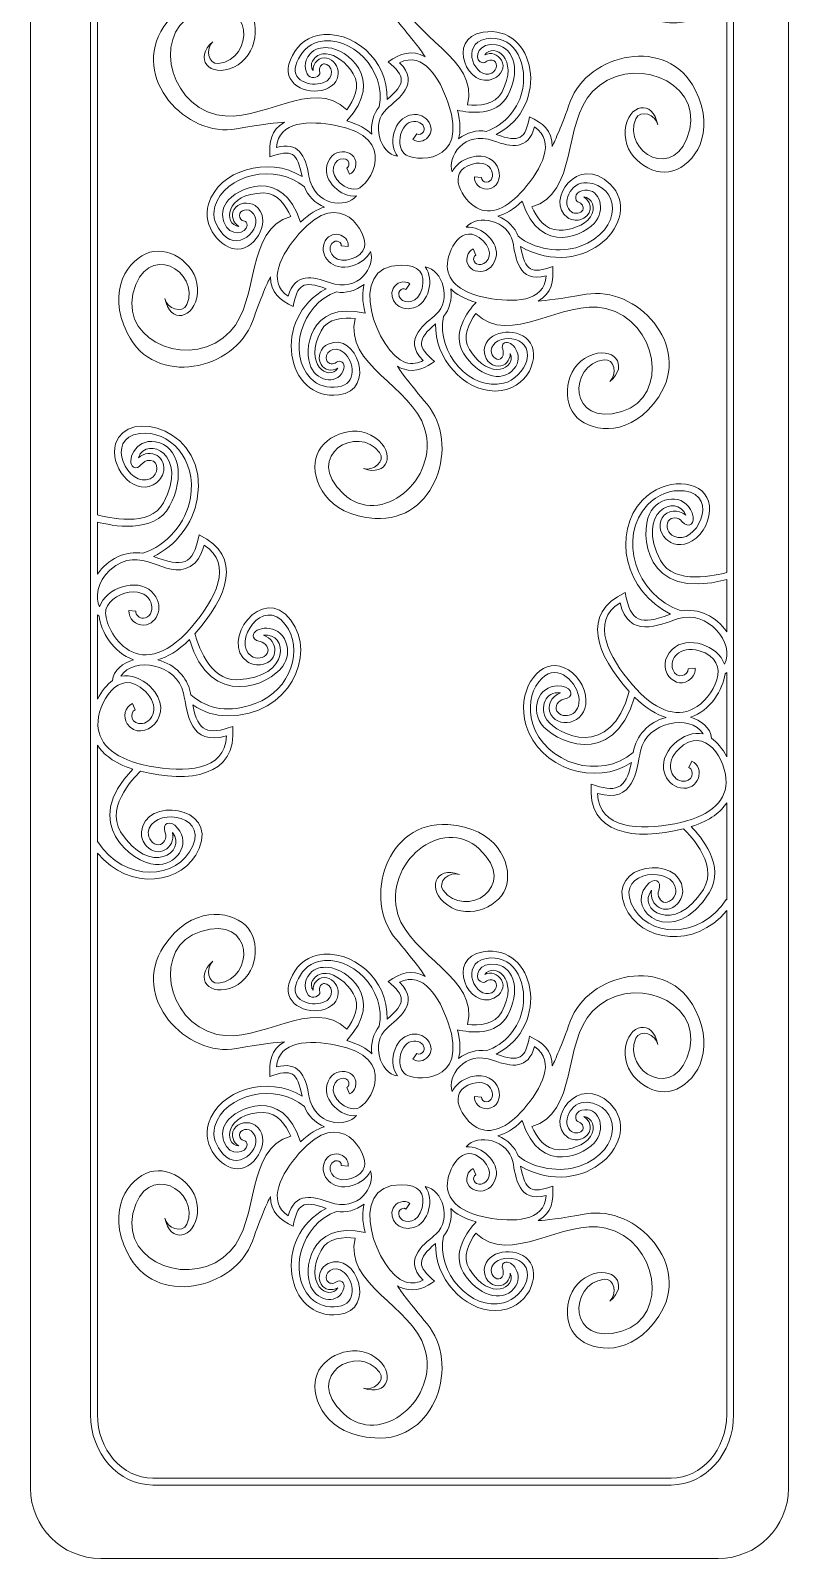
# Model space of a CAD drawing. Header units: inches. Extents: x 186 to 318, y 8 to 491.
# Drawn here: x 186.5 to 317.5, y 8.4 to 272.6 of the extents above; entities that cross this region are included whole.
import ezdxf

# ---------------------------------------------------------------- set-up
doc = ezdxf.new("R2010")
doc.units = ezdxf.units.IN
doc.header["$MEASUREMENT"] = 0
doc.layers.add('_U+0421_U+043B_U+043E_U+0439 1', color=7, linetype='Continuous')

msp = doc.modelspace()

# ---------------------------------------------------------------- linework, layer by layer
at = {"layer": '_U+0421_U+043B_U+043E_U+0439 1', "color": 1, "lineweight": 9, "true_color": 0xff0000}
msp.add_open_spline([(305.39, 490.82), (305.39, 490.82), (198.61, 490.82), (198.61, 490.82), (191.91, 490.82), (186.48, 485.4), (186.48, 478.7), (186.48, 478.7), (186.48, 20.55), (186.48, 20.55), (186.48, 13.85), (191.91, 8.42), (198.61, 8.42), (198.61, 8.42), (305.39, 8.42), (305.39, 8.42), (312.09, 8.42), (317.52, 13.85), (317.52, 20.55), (317.52, 20.55), (317.52, 478.7), (317.52, 478.7), (317.52, 485.4), (312.09, 490.82), (305.39, 490.82)], degree=3, knots=[0, 0, 0, 0, 1, 1, 1, 2, 2, 2, 3, 3, 3, 4, 4, 4, 5, 5, 5, 6, 6, 6, 7, 7, 7, 8, 8, 8, 8], dxfattribs=at)
at = {"layer": '_U+0421_U+043B_U+043E_U+0439 1', "color": 7, "lineweight": 9, "true_color": 0xffffff}
for points, knots in [([(297.26, 482.88), (297.26, 482.88), (207.62, 482.88), (207.62, 482.88), (201.67, 482.88), (196.84, 477.41), (196.84, 470.7), (196.84, 470.7), (196.84, 33.3), (196.84, 33.3), (196.84, 26.59), (201.67, 21.12), (207.62, 21.12), (207.62, 21.12), (297.26, 21.12), (297.26, 21.12), (303.2, 21.12), (308.04, 26.59), (308.04, 33.3), (308.04, 33.3), (308.04, 470.7), (308.04, 470.7), (308.04, 477.41), (303.2, 482.88), (297.26, 482.88)], [0, 0, 0, 0, 1, 1, 1, 2, 2, 2, 3, 3, 3, 4, 4, 4, 5, 5, 5, 6, 6, 6, 7, 7, 7, 8, 8, 8, 8]), ([(297.26, 22.32), (297.26, 22.32), (207.62, 22.32), (207.62, 22.32), (202.33, 22.32), (198.04, 27.25), (198.04, 33.3), (198.04, 33.3), (198.04, 130.39), (198.04, 130.39), (203.58, 123.68), (212.95, 124.89), (215.63, 131.15), (218.84, 138.67), (206.12, 140.11), (205.65, 134.05), (205.58, 133.18), (205.91, 132.25), (206.54, 131.58), (208.51, 129.44), (211.57, 131.19), (211, 133.92), (213.72, 130.64), (207.03, 126.07), (202.06, 134.07), (199.21, 138.66), (205.23, 144.29), (205.49, 144.53), (213.96, 142.45), (222.2, 143.53), (221.44, 152.27), (217.21, 150.77), (215.42, 151.28), (214.51, 156), (216.33, 154.75), (218.35, 154.11), (220.57, 154.11), (231.18, 154.11), (236.02, 164.6), (231.49, 170.65), (226.57, 177.2), (219, 166.88), (223.99, 163.45), (224.71, 162.96), (225.68, 162.78), (226.58, 162.99), (229.44, 163.64), (229.37, 167.17), (226.77, 168.03), (230.9, 168.73), (231.72, 160.66), (222.17, 160.36), (217.27, 160.19), (215.27, 166.87), (214.9, 168.3), (220.56, 174.61), (223.32, 181.78), (215.61, 185.38), (214.61, 179.99), (212.77, 179.81), (207.73, 181.66), (211.61, 183.52), (214.57, 187.34), (215.3, 191.59), (217.4, 203.81), (203.1, 207.5), (201.18, 201.15), (200.06, 197.47), (203.89, 192.21), (207.69, 194.04), (208.48, 194.41), (209.12, 195.16), (209.39, 196.04), (210.26, 198.86), (207.16, 200.55), (205.12, 198.73), (206.58, 202.67), (213.96, 199.3), (209.47, 190.92), (207.14, 186.58), (199.64, 188.41), (198.04, 188.86), (198.04, 188.86), (198.04, 286.4), (198.04, 286.4), (203.59, 279.68), (212.96, 280.9), (215.63, 287.16), (218.83, 294.67), (206.12, 296.12), (205.65, 290.06), (205.51, 288.38), (206.86, 286.83), (208.6, 286.83), (210.25, 286.83), (211.33, 288.34), (211, 289.93), (213.67, 286.7), (207.37, 281.65), (202.06, 290.08), (199.18, 294.65), (205.24, 300.3), (205.49, 300.54), (213.94, 298.46), (222.2, 299.54), (221.44, 308.28), (217.23, 306.79), (215.42, 307.26), (214.5, 312.01), (216.33, 310.76), (218.35, 310.12), (220.57, 310.12), (231.03, 310.12), (236.1, 320.5), (231.49, 326.65), (226.58, 333.2), (218.99, 322.89), (223.99, 319.46), (224.71, 318.96), (225.68, 318.79), (226.58, 318.99), (229.43, 319.64), (229.38, 323.18), (226.77, 324.03), (230.91, 324.74), (231.68, 316.66), (222.17, 316.36), (217.27, 316.21), (215.27, 322.88), (214.9, 324.31), (220.57, 330.62), (223.33, 337.78), (215.61, 341.39), (214.61, 335.98), (212.75, 335.83), (207.72, 337.67), (215.63, 341.46), (217.96, 351.71), (212.57, 357.37), (210.59, 359.45), (207.91, 360.46), (205.22, 360.14), (199.6, 359.46), (200.24, 353.45), (203.31, 350.8), (206.91, 347.71), (210.77, 351.58), (209.18, 354.32), (208.35, 355.74), (206.33, 355.83), (205.13, 354.74), (206.59, 358.73), (214.12, 355.52), (209.47, 346.93), (207.13, 342.6), (199.64, 344.42), (198.04, 344.87), (198.04, 344.87), (198.04, 470.7), (198.04, 470.7), (198.04, 476.75), (202.33, 481.68), (207.62, 481.68), (207.62, 481.68), (297.26, 481.68), (297.26, 481.68), (302.54, 481.68), (306.84, 476.75), (306.84, 470.7), (306.84, 470.7), (306.84, 336.9), (306.84, 336.9), (305.24, 336.45), (297.73, 334.61), (295.41, 338.96), (290.92, 347.34), (298.29, 350.72), (299.75, 346.78), (298.53, 347.87), (296.52, 347.77), (295.69, 346.35), (294.1, 343.61), (297.96, 339.74), (301.56, 342.84), (303.4, 344.42), (304.32, 347.15), (303.7, 349.2), (302.51, 353.11), (296.02, 353.31), (292.3, 349.4), (286.91, 343.73), (289.27, 333.49), (297.15, 329.7), (292.07, 327.84), (290.26, 328.05), (289.27, 333.42), (281.58, 329.84), (284.28, 322.67), (289.98, 316.34), (289.01, 312.58), (286.61, 308.26), (282.7, 308.4), (273.2, 308.7), (273.95, 316.77), (278.1, 316.07), (275.52, 315.21), (275.42, 311.68), (278.3, 311.03), (279.2, 310.82), (280.17, 311), (280.89, 311.49), (285.9, 314.94), (278.29, 325.22), (273.39, 318.68), (268.79, 312.56), (273.8, 302.15), (284.3, 302.15), (286.52, 302.15), (288.55, 302.79), (290.37, 304.04), (289.46, 299.33), (287.67, 298.8), (283.43, 300.31), (282.67, 291.58), (290.9, 290.48), (299.38, 292.57), (299.63, 292.34), (305.67, 286.71), (302.81, 282.11), (297.8, 274.03), (291.19, 278.73), (293.87, 281.96), (293.71, 281.2), (293.88, 280.37), (294.33, 279.71), (295.95, 277.39), (299.45, 279.25), (299.23, 282.09), (298.75, 288.15), (286.04, 286.7), (289.25, 279.19), (291.93, 272.91), (301.31, 271.74), (306.84, 278.43), (306.84, 278.43), (306.84, 178.9), (306.84, 178.9), (305.24, 178.45), (297.73, 176.61), (295.41, 180.96), (290.92, 189.33), (298.28, 192.73), (299.75, 188.78), (298.52, 189.88), (296.51, 189.76), (295.69, 188.35), (294.06, 185.54), (298.02, 181.79), (301.56, 184.84), (303.4, 186.42), (304.32, 189.15), (303.7, 191.2), (302.51, 195.1), (296.03, 195.33), (292.3, 191.4), (286.92, 185.74), (289.25, 175.49), (297.15, 171.7), (297.07, 171.67), (297.01, 171.65), (296.93, 171.62), (291.96, 169.79), (290.23, 170.22), (289.27, 175.42), (281.55, 171.82), (284.3, 164.65), (289.98, 158.34), (286.89, 146.32), (277.56, 150.79), (275.77, 153.42), (274.36, 155.5), (275.52, 158.5), (278.1, 158.07), (276.55, 157.56), (275.63, 155.77), (276.44, 154.34), (278.02, 151.59), (283.3, 153), (282.42, 157.67), (281.97, 160.05), (280.06, 162.21), (277.98, 162.69), (274, 163.62), (270.48, 158.11), (272.13, 152.53), (274.39, 144.85), (284.37, 141.92), (290.37, 146.04), (289.43, 141.18), (287.51, 140.86), (283.43, 142.31), (282.67, 133.6), (290.83, 132.46), (299.38, 134.57), (299.63, 134.34), (305.66, 128.7), (302.82, 124.11), (297.81, 116.03), (291.19, 120.73), (293.87, 123.96), (293.32, 121.31), (296.32, 119.45), (298.34, 121.62), (298.96, 122.29), (299.3, 123.22), (299.23, 124.09), (298.75, 130.15), (286.04, 128.7), (289.25, 121.19), (291.94, 114.87), (301.34, 113.77), (306.84, 120.43), (306.84, 120.43), (306.84, 33.3), (306.84, 33.3), (306.84, 27.25), (302.54, 22.32), (297.26, 22.32)], [0, 0, 0, 0, 1, 1, 1, 2, 2, 2, 3, 3, 3, 4, 4, 4, 5, 5, 5, 6, 6, 6, 7, 7, 7, 8, 8, 8, 9, 9, 9, 10, 10, 10, 11, 11, 11, 12, 12, 12, 13, 13, 13, 14, 14, 14, 15, 15, 15, 16, 16, 16, 17, 17, 17, 18, 18, 18, 19, 19, 19, 20, 20, 20, 21, 21, 21, 22, 22, 22, 23, 23, 23, 24, 24, 24, 25, 25, 25, 26, 26, 26, 27, 27, 27, 28, 28, 28, 29, 29, 29, 30, 30, 30, 31, 31, 31, 32, 32, 32, 33, 33, 33, 34, 34, 34, 35, 35, 35, 36, 36, 36, 37, 37, 37, 38, 38, 38, 39, 39, 39, 40, 40, 40, 41, 41, 41, 42, 42, 42, 43, 43, 43, 44, 44, 44, 45, 45, 45, 46, 46, 46, 47, 47, 47, 48, 48, 48, 49, 49, 49, 50, 50, 50, 51, 51, 51, 52, 52, 52, 53, 53, 53, 54, 54, 54, 55, 55, 55, 56, 56, 56, 57, 57, 57, 58, 58, 58, 59, 59, 59, 60, 60, 60, 61, 61, 61, 62, 62, 62, 63, 63, 63, 64, 64, 64, 65, 65, 65, 66, 66, 66, 67, 67, 67, 68, 68, 68, 69, 69, 69, 70, 70, 70, 71, 71, 71, 72, 72, 72, 73, 73, 73, 74, 74, 74, 75, 75, 75, 76, 76, 76, 77, 77, 77, 78, 78, 78, 79, 79, 79, 80, 80, 80, 81, 81, 81, 82, 82, 82, 83, 83, 83, 84, 84, 84, 85, 85, 85, 86, 86, 86, 87, 87, 87, 88, 88, 88, 89, 89, 89, 90, 90, 90, 91, 91, 91, 92, 92, 92, 93, 93, 93, 94, 94, 94, 95, 95, 95, 96, 96, 96, 97, 97, 97, 98, 98, 98, 99, 99, 99, 100, 100, 100, 101, 101, 101, 102, 102, 102, 103, 103, 103, 104, 104, 104, 105, 105, 105, 106, 106, 106, 107, 107, 107, 108, 108, 108, 109, 109, 109, 109]), ([(239.78, 209.59), (246.33, 210.38), (242.91, 220.69), (237.92, 218.4), (236.65, 217.82), (235.97, 216.12), (236.7, 214.87), (237.28, 213.86), (238.6, 213.64), (239.62, 214.2), (238.03, 211.91), (233.59, 214.86), (236.7, 220.66), (237.89, 222.88), (240.62, 223.05), (242.63, 222.82), (240.56, 214.8), (252.45, 211.07), (254.62, 203.79), (257.27, 194.91), (246.97, 186.53), (240.58, 192.48), (233.44, 199.13), (243.12, 204.66), (246.82, 199.62), (247.89, 198.17), (245.72, 196.28), (244.02, 196.89), (248.23, 195.31), (249.79, 199.55), (246.03, 202.22), (242.27, 204.88), (236.65, 202.35), (235.81, 198.62), (234.97, 194.89), (237.54, 188.79), (246, 188.25), (256.66, 187.56), (260.74, 201.24), (255.05, 207.97), (252.04, 211.53), (250.6, 213.48), (249.91, 214.54), (250.23, 214.36), (250.56, 214.21), (250.9, 214.1), (253.22, 213.35), (254.93, 214.4), (256.32, 215.38), (253.34, 217.91), (253.23, 219.14), (256.52, 221.89), (256.25, 215.95), (261.41, 210.27), (266.79, 210.27), (272.57, 210.27), (274.91, 216.54), (272.53, 219.08), (270.4, 221.35), (265.2, 220.79), (264.93, 217.37), (264.82, 215.98), (265.93, 214.55), (267.37, 214.55), (268.54, 214.55), (269.4, 215.58), (269.43, 216.75), (270.54, 214.33), (265.93, 211.7), (262.37, 217.45), (261.04, 219.59), (262.26, 222.04), (263.46, 223.66), (269.37, 217.86), (278.55, 226.29), (285.93, 224.54), (294.95, 222.39), (297.06, 209.28), (288.71, 206.72), (279.38, 203.86), (279.43, 215.01), (285.65, 215.69), (287.44, 215.89), (287.99, 213.07), (286.62, 211.9), (290.09, 214.76), (287.2, 218.23), (283.01, 216.31), (278.82, 214.38), (278.21, 208.25), (281.01, 205.66), (283.82, 203.07), (290.39, 202.24), (295.09, 209.29), (301.01, 218.18), (291.21, 228.55), (282.53, 226.99), (277.95, 226.17), (275.54, 225.9), (274.27, 225.83), (276.62, 227.22), (276.97, 229.29), (276.76, 231.79), (273.12, 230.5), (271.96, 230.93), (271.22, 235.23), (282.25, 229), (292.84, 239.91), (286.69, 246.06), (281.25, 251.5), (275.27, 243.05), (279.33, 240.25), (279.93, 239.85), (280.72, 239.7), (281.46, 239.87), (283.54, 240.34), (283.87, 242.77), (282.12, 243.83), (283.58, 243.71), (284.3, 241.84), (283.3, 240.38), (282.24, 238.81), (279.75, 238.07), (277.86, 238.07), (275.42, 238.07), (273.94, 240.31), (273.15, 242.12), (281.13, 244.34), (278.42, 256.51), (283.63, 262.03), (290, 268.76), (302.41, 264.03), (300.45, 255.52), (298.26, 246.01), (288.63, 251.63), (291.15, 257.36), (291.87, 259.01), (294.59, 258.07), (294.91, 256.3), (294.17, 260.73), (289.72, 259.97), (289.3, 255.37), (288.87, 250.78), (293.87, 247.19), (297.52, 248.32), (301.17, 249.46), (305.17, 254.74), (301.41, 262.33), (296.67, 271.9), (282.79, 268.6), (279.8, 260.31), (278.22, 255.93), (277.25, 253.71), (276.68, 252.57), (276.65, 255.31), (275.03, 256.64), (272.76, 257.7), (272.05, 253.86), (271.06, 253.14), (267.01, 254.63), (276.54, 259.56), (273.75, 273.77), (264.71, 272.31), (258.18, 271.25), (262.16, 262.17), (266.61, 264.3), (267.87, 264.9), (268.61, 266.24), (267.89, 267.49), (267.31, 268.49), (266.05, 268.93), (265.01, 268.37), (266.56, 270.57), (271.1, 267.81), (267.94, 261.91), (266.75, 259.69), (264.01, 259.52), (262.01, 259.75), (264.08, 267.77), (252.19, 271.51), (250.01, 278.78), (247.36, 287.66), (257.67, 296.04), (264.06, 290.09), (271.2, 283.44), (261.52, 277.91), (257.81, 282.95), (256.75, 284.4), (258.92, 286.29), (260.62, 285.68), (256.41, 287.26), (254.84, 283.02), (258.61, 280.36), (262.37, 277.69), (267.98, 280.22), (268.82, 283.95), (269.67, 287.68), (267.09, 293.78), (258.64, 294.33), (247.98, 295.01), (243.9, 281.34), (249.59, 274.6), (252.59, 271.04), (254.03, 269.09), (254.73, 268.03), (252.38, 269.35), (250.38, 268.64), (248.32, 267.2), (251.27, 264.69), (251.46, 263.47), (248.11, 260.68), (248.43, 267.57), (242, 272.93), (236.08, 271.74), (233.83, 271.29), (232.25, 269.54), (231.4, 267.55), (229.64, 263.42), (234.22, 261.31), (237.39, 262.42), (241.02, 263.69), (239.85, 267.86), (237.22, 267.86), (236.6, 267.86), (236.09, 267.56), (235.7, 267), (235.43, 266.62), (235.34, 266.13), (235.33, 265.66), (235.28, 265.75), (235.13, 266.01), (235.1, 266.12), (234.94, 266.68), (235.07, 267.21), (235.49, 267.7), (236.03, 268.35), (236.75, 268.64), (237.61, 268.58), (239.21, 268.46), (241.04, 267.1), (242.27, 265.13), (243.59, 262.99), (242.37, 260.54), (241.18, 258.91), (235.26, 264.71), (226.08, 256.28), (218.7, 258.04), (209.68, 260.18), (207.58, 273.3), (215.92, 275.86), (225.25, 278.71), (225.2, 267.57), (218.98, 266.88), (217.19, 266.68), (216.64, 269.51), (218.02, 270.67), (214.55, 267.81), (217.44, 264.34), (221.63, 266.27), (225.82, 268.2), (226.43, 274.32), (223.62, 276.92), (220.81, 279.51), (214.24, 280.33), (209.54, 273.28), (203.63, 264.39), (213.42, 254.02), (222.1, 255.58), (226.69, 256.4), (229.1, 256.67), (230.36, 256.75), (228.06, 255.38), (227.66, 253.32), (227.88, 250.78), (231.56, 252.08), (232.68, 251.58), (233.42, 247.34), (227.62, 251.05), (218.96, 248.4), (217.25, 242.6), (216.09, 238.67), (219.43, 234.8), (222.25, 234.8), (225.63, 234.8), (228.36, 240.22), (225.3, 242.32), (224.15, 243.11), (222.35, 242.87), (221.63, 241.61), (221.05, 240.59), (221.53, 239.34), (222.51, 238.74), (219.75, 238.99), (220.06, 244.51), (226.77, 244.51), (229.22, 244.51), (230.69, 242.27), (231.49, 240.45), (223.51, 238.23), (226.21, 226.07), (221, 220.55), (214.64, 213.81), (202.23, 218.55), (204.18, 227.05), (206.37, 236.56), (216, 230.95), (213.49, 225.22), (212.76, 223.57), (210.04, 224.5), (209.72, 226.28), (210.46, 221.84), (214.91, 222.61), (215.34, 227.2), (215.76, 231.8), (210.76, 235.39), (207.11, 234.25), (203.46, 233.12), (199.47, 227.84), (203.22, 220.24), (207.96, 210.67), (221.84, 213.97), (224.83, 222.27), (226.41, 226.65), (227.38, 228.87), (227.95, 230), (227.98, 227.31), (229.6, 225.93), (231.88, 224.87), (232.58, 228.66), (233.53, 229.46), (237.62, 227.95), (228.02, 222.98), (230.62, 208.5), (239.78, 209.59)], [0, 0, 0, 0, 1, 1, 1, 2, 2, 2, 3, 3, 3, 4, 4, 4, 5, 5, 5, 6, 6, 6, 7, 7, 7, 8, 8, 8, 9, 9, 9, 10, 10, 10, 11, 11, 11, 12, 12, 12, 13, 13, 13, 14, 14, 14, 15, 15, 15, 16, 16, 16, 17, 17, 17, 18, 18, 18, 19, 19, 19, 20, 20, 20, 21, 21, 21, 22, 22, 22, 23, 23, 23, 24, 24, 24, 25, 25, 25, 26, 26, 26, 27, 27, 27, 28, 28, 28, 29, 29, 29, 30, 30, 30, 31, 31, 31, 32, 32, 32, 33, 33, 33, 34, 34, 34, 35, 35, 35, 36, 36, 36, 37, 37, 37, 38, 38, 38, 39, 39, 39, 40, 40, 40, 41, 41, 41, 42, 42, 42, 43, 43, 43, 44, 44, 44, 45, 45, 45, 46, 46, 46, 47, 47, 47, 48, 48, 48, 49, 49, 49, 50, 50, 50, 51, 51, 51, 52, 52, 52, 53, 53, 53, 54, 54, 54, 55, 55, 55, 56, 56, 56, 57, 57, 57, 58, 58, 58, 59, 59, 59, 60, 60, 60, 61, 61, 61, 62, 62, 62, 63, 63, 63, 64, 64, 64, 65, 65, 65, 66, 66, 66, 67, 67, 67, 68, 68, 68, 69, 69, 69, 70, 70, 70, 71, 71, 71, 72, 72, 72, 73, 73, 73, 74, 74, 74, 75, 75, 75, 76, 76, 76, 77, 77, 77, 78, 78, 78, 79, 79, 79, 80, 80, 80, 81, 81, 81, 82, 82, 82, 83, 83, 83, 84, 84, 84, 85, 85, 85, 86, 86, 86, 87, 87, 87, 88, 88, 88, 89, 89, 89, 90, 90, 90, 91, 91, 91, 92, 92, 92, 93, 93, 93, 94, 94, 94, 95, 95, 95, 96, 96, 96, 97, 97, 97, 98, 98, 98, 99, 99, 99, 100, 100, 100, 101, 101, 101, 102, 102, 102, 103, 103, 103, 104, 104, 104, 105, 105, 105, 106, 106, 106, 107, 107, 107, 108, 108, 108, 109, 109, 109, 110, 110, 110, 111, 111, 111, 111]), ([(237.95, 269.62), (236.71, 269.71), (235.61, 269.5), (234.81, 268.56), (233.61, 267.15), (233.81, 265.67), (234.56, 264.78), (235.1, 264.14), (236.69, 264.59), (236.47, 265.37), (236.37, 265.73), (236.4, 266.14), (236.62, 266.46), (236.95, 266.93), (237.48, 266.82), (237.26, 266.82), (238.56, 266.82), (239.37, 264.37), (236.99, 263.54), (234.93, 262.82), (231.16, 263.9), (232.53, 267.11), (233.23, 268.75), (234.39, 270.18), (236.25, 270.62), (241.93, 271.99), (248.01, 265.77), (246.77, 259.43), (245.72, 258.18), (245.26, 256.44), (245.51, 254.66), (244.58, 255.55), (243.2, 256.37), (241.14, 256.96), (248.01, 264.45), (240.94, 269.4), (237.95, 269.62)], [0, 0, 0, 0, 1, 1, 1, 2, 2, 2, 3, 3, 3, 4, 4, 4, 5, 5, 5, 6, 6, 6, 7, 7, 7, 8, 8, 8, 9, 9, 9, 10, 10, 10, 11, 11, 11, 12, 12, 12, 12]), ([(268.99, 261.34), (271.12, 265.32), (270.35, 269.53), (266.99, 270.14), (264.02, 270.69), (263.07, 267.88), (264.23, 267.21), (265.21, 266.64), (265.14, 267.58), (266.27, 267.47), (267.39, 267.37), (267.21, 265.73), (266.21, 265.24), (263.4, 263.91), (260.6, 270.27), (265.25, 271.16), (269.56, 271.98), (272.46, 267.73), (271.57, 262.55), (271, 259.21), (268.47, 256.26), (265.26, 255.17), (263.65, 255.45), (261.92, 254.97), (260.5, 253.87), (260.81, 255.12), (260.83, 256.73), (260.31, 258.81), (262.39, 258.34), (267.07, 257.76), (268.99, 261.34)], [0, 0, 0, 0, 1, 1, 1, 2, 2, 2, 3, 3, 3, 4, 4, 4, 5, 5, 5, 6, 6, 6, 7, 7, 7, 8, 8, 8, 9, 9, 9, 10, 10, 10, 10]), ([(250.29, 267.04), (254.41, 269.07), (257.2, 264.38), (258.7, 260.04), (262.42, 249.33), (252.62, 249.81), (251.07, 251.34), (250.38, 252.01), (250.15, 253.27), (250.47, 254.55), (251.41, 258.26), (255.24, 256.83), (254.41, 255.1), (254.21, 254.69), (253.6, 254.49), (253.26, 254.73), (253.26, 254.73), (252.57, 253.76), (252.57, 253.76), (254.31, 252.5), (256.93, 254.93), (255.11, 257.09), (253.67, 258.8), (250.22, 258.45), (249.31, 254.84), (248.94, 253.35), (249.18, 251.85), (249.92, 250.85), (246.84, 251.34), (245.31, 256.57), (248.06, 259.06), (250.06, 260.88), (253.9, 263.38), (250.29, 267.04)], [0, 0, 0, 0, 1, 1, 1, 2, 2, 2, 3, 3, 3, 4, 4, 4, 5, 5, 5, 6, 6, 6, 7, 7, 7, 8, 8, 8, 9, 9, 9, 10, 10, 10, 11, 11, 11, 11]), ([(229, 252.4), (229.29, 256.98), (234.74, 257.06), (239.27, 256.19), (250.4, 254.05), (245.08, 245.81), (242.99, 245.23), (241.07, 244.69), (238.4, 247.1), (238.86, 248.98), (239.39, 251.12), (241.88, 250.64), (241.49, 249.27), (241.43, 249.06), (241.31, 248.9), (241.14, 248.83), (241.14, 248.83), (241.63, 247.74), (241.63, 247.74), (242.12, 247.95), (242.49, 248.4), (242.64, 248.95), (243.48, 251.9), (238.62, 252.98), (237.7, 249.26), (237.05, 246.62), (240.13, 243.69), (242.83, 243.99), (241.09, 241.84), (235.51, 242.21), (234.62, 247.43), (233.98, 251.12), (232.78, 253.4), (229, 252.4)], [0, 0, 0, 0, 1, 1, 1, 2, 2, 2, 3, 3, 3, 4, 4, 4, 5, 5, 5, 6, 6, 6, 7, 7, 7, 8, 8, 8, 9, 9, 9, 10, 10, 10, 11, 11, 11, 11]), ([(273.61, 255.92), (277.43, 253.38), (274.77, 248.62), (271.75, 245.13), (268.85, 241.77), (266.04, 240.67), (263.63, 241.93), (261.22, 243.2), (258.14, 248.17), (262.88, 249.52), (266.57, 250.57), (267.23, 246.52), (265.32, 246.38), (264.87, 246.35), (264.4, 246.79), (264.44, 247.19), (264.44, 247.19), (263.25, 247.31), (263.25, 247.31), (263.13, 246.14), (264.22, 245.12), (265.41, 245.19), (269.11, 245.46), (267.93, 252.18), (262.55, 250.67), (261.08, 250.25), (259.9, 249.29), (259.4, 248.15), (258.44, 250.69), (261.43, 255.41), (266.5, 253.54), (269.71, 252.36), (272.53, 251.96), (273.61, 255.92)], [0, 0, 0, 0, 1, 1, 1, 2, 2, 2, 3, 3, 3, 4, 4, 4, 5, 5, 5, 6, 6, 6, 7, 7, 7, 8, 8, 8, 9, 9, 9, 10, 10, 10, 11, 11, 11, 11]), ([(220.35, 242.86), (219.64, 241.83), (219.49, 240.67), (219.91, 239.52), (220.92, 236.69), (223.91, 237.56), (223.91, 238.91), (223.91, 240.03), (223.15, 239.24), (222.67, 240.27), (222.19, 241.3), (223.74, 242.01), (224.62, 241.33), (227.4, 239.21), (222.69, 234), (219.78, 237.34), (218.61, 238.69), (217.8, 240.32), (218.34, 242.16), (219.99, 247.73), (228.95, 249.81), (233.82, 245.55), (234.39, 244.02), (235.67, 242.75), (237.33, 242.07), (236.1, 241.72), (234.69, 240.93), (233.15, 239.44), (230.07, 249.24), (221.98, 245.27), (220.35, 242.86)], [0, 0, 0, 0, 1, 1, 1, 2, 2, 2, 3, 3, 3, 4, 4, 4, 5, 5, 5, 6, 6, 6, 7, 7, 7, 8, 8, 8, 9, 9, 9, 10, 10, 10, 10]), ([(231.03, 226.65), (227.21, 229.2), (229.88, 233.96), (232.88, 237.43), (240.32, 246.02), (244.78, 237.26), (244.24, 235.17), (243.74, 233.24), (240.33, 232.14), (238.93, 233.48), (238.34, 234.04), (238.13, 234.75), (238.36, 235.39), (238.8, 236.61), (240.29, 236.26), (240.2, 235.38), (240.2, 235.38), (241.39, 235.26), (241.39, 235.26), (241.61, 237.4), (238.19, 238.44), (237.24, 235.79), (236.48, 233.69), (238.5, 230.89), (242.08, 231.9), (243.56, 232.32), (244.74, 233.28), (245.23, 234.42), (246.21, 231.89), (243.21, 227.16), (238.14, 229.03), (235.34, 230.06), (232.18, 230.85), (231.03, 226.65)], [0, 0, 0, 0, 1, 1, 1, 2, 2, 2, 3, 3, 3, 4, 4, 4, 5, 5, 5, 6, 6, 6, 7, 7, 7, 8, 8, 8, 9, 9, 9, 10, 10, 10, 11, 11, 11, 11]), ([(284.29, 239.7), (285.94, 242.13), (284.67, 245.63), (281.77, 244.91), (280.43, 244.57), (280.59, 243.13), (281.1, 242.96), (281.73, 242.77), (282.28, 242.11), (281.97, 241.55), (281.61, 240.94), (280.61, 240.83), (280.01, 241.23), (278.14, 242.52), (279.71, 246.51), (282.71, 246.29), (288.3, 245.89), (289.26, 238.16), (281.38, 235.25), (278.2, 234.08), (273.36, 234.79), (270.81, 237.02), (270.25, 238.55), (268.97, 239.82), (267.3, 240.5), (268.54, 240.85), (269.95, 241.63), (271.49, 243.12), (274.57, 233.33), (282.65, 237.3), (284.29, 239.7)], [0, 0, 0, 0, 1, 1, 1, 2, 2, 2, 3, 3, 3, 4, 4, 4, 5, 5, 5, 6, 6, 6, 7, 7, 7, 8, 8, 8, 9, 9, 9, 10, 10, 10, 10]), ([(275.64, 230.16), (275.35, 225.59), (269.9, 225.51), (265.37, 226.38), (261.01, 227.21), (258.65, 229.1), (258.54, 231.81), (258.43, 234.44), (261.11, 239.77), (264.73, 236.26), (266.65, 234.38), (265.7, 232.37), (264.4, 232.14), (263.12, 231.91), (262.69, 233.38), (263.49, 233.74), (263.49, 233.74), (263.01, 234.83), (263.01, 234.83), (262.52, 234.61), (262.15, 234.17), (262, 233.62), (261.16, 230.69), (266.02, 229.58), (266.94, 233.3), (267.59, 235.96), (264.47, 238.9), (261.81, 238.58), (263.78, 241.01), (269.06, 239.71), (269.85, 236.08), (270.43, 233.34), (270.71, 228.88), (275.64, 230.16)], [0, 0, 0, 0, 1, 1, 1, 2, 2, 2, 3, 3, 3, 4, 4, 4, 5, 5, 5, 6, 6, 6, 7, 7, 7, 8, 8, 8, 9, 9, 9, 10, 10, 10, 11, 11, 11, 11]), ([(254.35, 215.53), (253.62, 215.17), (252.5, 214.83), (251.27, 215.23), (246.54, 216.76), (240.61, 232.05), (250.57, 232.05), (253.65, 232.05), (254.81, 230.55), (254.17, 228.02), (253.51, 225.42), (251.29, 225.24), (250.44, 226.25), (249.6, 227.25), (250.66, 228.36), (251.37, 227.84), (251.37, 227.84), (252.07, 228.8), (252.07, 228.8), (251.12, 229.5), (249.66, 229.04), (249.16, 227.99), (248.28, 226.17), (250.15, 223.89), (252.72, 224.64), (255.35, 225.4), (256.33, 229.55), (254.72, 231.72), (257.79, 231.24), (259.33, 226), (256.58, 223.51), (255.07, 222.13), (250.56, 219.36), (254.35, 215.53)], [0, 0, 0, 0, 1, 1, 1, 2, 2, 2, 3, 3, 3, 4, 4, 4, 5, 5, 5, 6, 6, 6, 7, 7, 7, 8, 8, 8, 9, 9, 9, 10, 10, 10, 11, 11, 11, 11]), ([(239.38, 227.4), (240.99, 227.12), (242.72, 227.6), (244.14, 228.7), (243.83, 227.45), (243.81, 225.84), (244.33, 223.76), (234.43, 225.96), (233.66, 217.09), (234.96, 214.38), (236.24, 211.74), (239.82, 211.3), (240.67, 214.17), (240.96, 215.15), (239.97, 215.76), (239.36, 215.25), (238.85, 214.82), (238.05, 214.92), (237.73, 215.47), (237.07, 216.61), (238.82, 218.5), (240.71, 216.88), (242.36, 215.46), (243.09, 211.42), (239.63, 211), (237.85, 210.78), (236.19, 211.12), (234.88, 212.5), (230.87, 216.7), (233.24, 225.31), (239.38, 227.4)], [0, 0, 0, 0, 1, 1, 1, 2, 2, 2, 3, 3, 3, 4, 4, 4, 5, 5, 5, 6, 6, 6, 7, 7, 7, 8, 8, 8, 9, 9, 9, 10, 10, 10, 10]), ([(261.35, 216.82), (263.73, 212.98), (267.85, 211.49), (270.06, 214.1), (272, 216.39), (269.6, 219.25), (268.43, 218.58), (267.47, 218.02), (268.67, 217.04), (268.02, 216.11), (267.37, 215.18), (266.04, 216.18), (266.12, 217.28), (266.37, 220.37), (273.41, 220.15), (272.27, 215.54), (271.86, 213.87), (270.08, 212.05), (268.23, 211.6), (262.57, 210.24), (256.62, 216.78), (257.87, 223.13), (258.92, 224.39), (259.38, 226.13), (259.13, 227.91), (260.05, 227.02), (261.44, 226.19), (263.5, 225.6), (262.05, 224.03), (259.21, 220.27), (261.35, 216.82)], [0, 0, 0, 0, 1, 1, 1, 2, 2, 2, 3, 3, 3, 4, 4, 4, 5, 5, 5, 6, 6, 6, 7, 7, 7, 8, 8, 8, 9, 9, 9, 10, 10, 10, 10]), ([(208.08, 201.49), (204.47, 202.15), (202.97, 197.89), (204.27, 197.13), (205.39, 196.49), (205.62, 198.39), (207.2, 198.28), (208.81, 198.13), (208.63, 195.81), (207.18, 195.11), (203.38, 193.3), (199.08, 202.18), (205.36, 202.94), (210.47, 203.55), (215.28, 198.51), (214.13, 191.79), (213.38, 187.45), (210.09, 183.61), (205.92, 182.21), (202.95, 182.75), (199.78, 181.23), (198.04, 178.59), (198.04, 178.59), (198.04, 187.62), (198.04, 187.62), (200.36, 187), (207.89, 185.44), (210.52, 190.35), (213.19, 195.34), (212.26, 200.73), (208.08, 201.49)], [0, 0, 0, 0, 1, 1, 1, 2, 2, 2, 3, 3, 3, 4, 4, 4, 5, 5, 5, 6, 6, 6, 7, 7, 7, 8, 8, 8, 9, 9, 9, 10, 10, 10, 10]), ([(298.96, 172.25), (291.01, 174.93), (287.94, 185.09), (293.17, 190.58), (294.88, 192.39), (297.2, 193.27), (299.51, 192.99), (305.8, 192.23), (301.49, 183.34), (297.69, 185.16), (296.77, 185.6), (296.22, 186.89), (296.73, 187.76), (297.2, 188.58), (298.5, 188.45), (299.11, 187.73), (300.23, 186.39), (301.59, 187.23), (300.87, 189.19), (299.6, 192.63), (295.04, 192.24), (293.48, 189), (291.96, 185.84), (292.31, 173.79), (306.84, 177.66), (306.84, 177.66), (306.84, 168.64), (306.84, 168.64), (305.1, 171.27), (301.93, 172.79), (298.96, 172.25)], [0, 0, 0, 0, 1, 1, 1, 2, 2, 2, 3, 3, 3, 4, 4, 4, 5, 5, 5, 6, 6, 6, 7, 7, 7, 8, 8, 8, 9, 9, 9, 10, 10, 10, 10]), ([(199.52, 172.49), (199.99, 174.28), (202.31, 175.53), (204.29, 175.53), (208.11, 175.53), (208.23, 171.15), (205.99, 170.99), (205.35, 170.93), (204.61, 171.55), (204.68, 172.2), (204.68, 172.2), (203.49, 172.32), (203.49, 172.32), (203.35, 170.93), (204.68, 169.7), (206.08, 169.8), (208.51, 169.98), (209.78, 173.33), (207.41, 175.6), (204.88, 178.02), (199.47, 176.27), (198.42, 172.98), (197.61, 174.47), (197.94, 177.26), (200.21, 179.31), (205.61, 184.18), (209.67, 177.42), (214.08, 179.93), (215.23, 180.58), (216.01, 181.79), (216.47, 183.61), (221.71, 180.37), (218.35, 174.1), (214.32, 169.45), (204.7, 158.32), (198.8, 169.68), (199.52, 172.49)], [0, 0, 0, 0, 1, 1, 1, 2, 2, 2, 3, 3, 3, 4, 4, 4, 5, 5, 5, 6, 6, 6, 7, 7, 7, 8, 8, 8, 9, 9, 9, 10, 10, 10, 11, 11, 11, 12, 12, 12, 12]), ([(230.63, 166.84), (229.39, 170.3), (224.96, 169.47), (224.96, 167.96), (224.96, 167.66), (225.12, 167.13), (226.18, 166.95), (227.13, 166.78), (227.86, 165.71), (227.4, 164.9), (226.89, 164.02), (225.5, 163.86), (224.66, 164.44), (221.18, 166.83), (226.74, 174.98), (230.53, 169.93), (233.65, 165.77), (231.66, 158.58), (225.31, 156.23), (220.88, 154.6), (217.24, 155.1), (214.19, 157.75), (214.15, 157.93), (214.12, 158.11), (214.09, 158.28), (213.56, 160.7), (211.57, 162.94), (208.51, 163.8), (210.1, 164.26), (211.93, 165.3), (213.94, 167.29), (217.63, 154.96), (227.87, 159.45), (230.09, 162.71), (230.96, 163.98), (231.15, 165.41), (230.63, 166.84)], [0, 0, 0, 0, 1, 1, 1, 2, 2, 2, 3, 3, 3, 4, 4, 4, 5, 5, 5, 6, 6, 6, 7, 7, 7, 8, 8, 8, 9, 9, 9, 10, 10, 10, 11, 11, 11, 12, 12, 12, 12]), ([(300.73, 160.61), (301.21, 161.1), (301.44, 161.74), (301.38, 162.36), (301.38, 162.36), (300.19, 162.24), (300.19, 162.24), (300.31, 161.09), (298.19, 160.28), (297.52, 162.15), (296.9, 163.87), (298.63, 166.34), (302.06, 165.36), (308.24, 163.61), (304.4, 157.07), (301.13, 155.36), (297.98, 153.7), (294.32, 155.14), (290.55, 159.49), (286.48, 164.19), (283.18, 170.42), (288.4, 173.65), (289.99, 167.33), (294.95, 169.77), (298.51, 170.92), (303.44, 172.5), (308.44, 166.67), (306.45, 163.02), (305.4, 166.31), (299.99, 168.07), (297.46, 165.64), (294.08, 162.4), (298.17, 157.98), (300.73, 160.61)], [0, 0, 0, 0, 1, 1, 1, 2, 2, 2, 3, 3, 3, 4, 4, 4, 5, 5, 5, 6, 6, 6, 7, 7, 7, 8, 8, 8, 9, 9, 9, 10, 10, 10, 11, 11, 11, 11]), ([(198.04, 171.57), (198.13, 171.49), (198.21, 171.41), (198.32, 171.35), (198.63, 168.8), (200.74, 164.96), (204.27, 163.82), (202.59, 163.31), (200.72, 161.98), (200.65, 160.23), (199.71, 159.53), (198.75, 158.38), (198.04, 157.01), (198.04, 157.01), (198.04, 171.57), (198.04, 171.57), (198.04, 171.57), (198.04, 171.57), (198.04, 171.57)], [0, 0, 0, 0, 1, 1, 1, 2, 2, 2, 3, 3, 3, 4, 4, 4, 5, 5, 5, 6, 6, 6, 6]), ([(198.13, 152.52), (197.99, 156.01), (201.59, 162.94), (206.33, 158.32), (208.89, 155.84), (207.62, 153.11), (205.83, 152.78), (203.88, 152.43), (203.49, 154.67), (204.57, 155.14), (204.57, 155.14), (204.08, 156.23), (204.08, 156.23), (202.8, 155.66), (202.4, 153.88), (203.18, 152.73), (205.71, 149.01), (212.11, 154.37), (207.16, 159.18), (205.68, 160.62), (203.72, 161.3), (202.11, 160.95), (204.27, 164.49), (211.82, 163.09), (212.92, 158.02), (213.68, 154.5), (214, 148.83), (220.34, 150.64), (220.15, 144.5), (213.11, 144.24), (207, 145.42), (201.35, 146.5), (198.28, 148.96), (198.13, 152.52)], [0, 0, 0, 0, 1, 1, 1, 2, 2, 2, 3, 3, 3, 4, 4, 4, 5, 5, 5, 6, 6, 6, 7, 7, 7, 8, 8, 8, 9, 9, 9, 10, 10, 10, 11, 11, 11, 11]), ([(278.31, 159.24), (274.72, 159.88), (272.75, 155.74), (274.78, 152.75), (276.78, 149.82), (287.11, 144.59), (290.93, 157.33), (292.94, 155.34), (294.77, 154.3), (296.37, 153.84), (293.25, 152.96), (291.24, 150.76), (290.69, 147.8), (285.03, 142.88), (275.34, 145.84), (273.27, 152.87), (272.51, 155.46), (272.9, 158.05), (274.34, 159.97), (277.12, 163.67), (280.71, 160.32), (281.25, 157.45), (281.88, 154.11), (278.4, 153.34), (277.48, 154.94), (277.01, 155.75), (277.75, 156.82), (278.69, 156.99), (280.42, 157.29), (280.36, 158.89), (278.31, 159.24)], [0, 0, 0, 0, 1, 1, 1, 2, 2, 2, 3, 3, 3, 4, 4, 4, 5, 5, 5, 6, 6, 6, 7, 7, 7, 8, 8, 8, 9, 9, 9, 10, 10, 10, 10]), ([(304.23, 150.27), (304.15, 152.02), (302.29, 153.36), (300.6, 153.86), (304, 154.96), (306.23, 158.67), (306.56, 161.39), (306.66, 161.46), (306.75, 161.53), (306.84, 161.61), (306.84, 161.61), (306.84, 147.05), (306.84, 147.05), (306.13, 148.42), (305.16, 149.57), (304.23, 150.27)], [0, 0, 0, 0, 1, 1, 1, 2, 2, 2, 3, 3, 3, 4, 4, 4, 5, 5, 5, 5]), ([(291.96, 148.07), (293.05, 153.1), (300.58, 154.56), (302.76, 150.99), (301.15, 151.35), (299.19, 150.67), (297.71, 149.22), (294.4, 146), (296.16, 142.13), (298.83, 141.65), (302.12, 141.05), (303.18, 145.2), (300.8, 146.28), (300.8, 146.28), (300.31, 145.19), (300.31, 145.19), (301.4, 144.7), (300.97, 142.48), (299.05, 142.83), (297.26, 143.15), (295.98, 145.88), (298.54, 148.37), (303.15, 152.84), (306.89, 146.24), (306.74, 142.56), (306.6, 139), (303.53, 136.55), (297.87, 135.46), (291.77, 134.29), (284.72, 134.55), (284.53, 140.68), (290.87, 138.87), (291.19, 144.58), (291.96, 148.07)], [0, 0, 0, 0, 1, 1, 1, 2, 2, 2, 3, 3, 3, 4, 4, 4, 5, 5, 5, 6, 6, 6, 7, 7, 7, 8, 8, 8, 9, 9, 9, 10, 10, 10, 11, 11, 11, 11]), ([(208.06, 128.39), (211.66, 128.13), (214.26, 131.89), (211.91, 134.7), (210.58, 136.29), (209.16, 135.55), (209.77, 133.9), (210.1, 133), (209.54, 131.82), (208.6, 131.82), (207.61, 131.82), (206.76, 132.92), (206.84, 133.96), (207.17, 138.17), (217.01, 137.44), (214.53, 131.62), (212, 125.7), (202.68, 125.2), (198.1, 132.31), (198.1, 132.31), (198.04, 132.27), (198.04, 132.27), (198.04, 132.27), (198.04, 149.03), (198.04, 149.03), (199.03, 147.5), (200.85, 145.95), (204.16, 144.9), (194.97, 135.49), (204.05, 128.69), (208.06, 128.39)], [0, 0, 0, 0, 1, 1, 1, 2, 2, 2, 3, 3, 3, 4, 4, 4, 5, 5, 5, 6, 6, 6, 7, 7, 7, 8, 8, 8, 9, 9, 9, 10, 10, 10, 10]), ([(292.96, 124.74), (289.23, 120.27), (297.79, 113.76), (303.83, 123.49), (306.71, 128.14), (302.33, 133.29), (300.71, 134.95), (304.03, 135.99), (305.85, 137.54), (306.84, 139.08), (306.84, 139.08), (306.84, 122.32), (306.84, 122.32), (306.84, 122.32), (306.77, 122.36), (306.77, 122.36), (302.23, 115.31), (292.9, 115.68), (290.35, 121.66), (287.86, 127.49), (297.71, 128.2), (298.04, 124), (298.08, 123.45), (297.86, 122.87), (297.46, 122.43), (296.81, 121.73), (296.01, 121.86), (296.27, 121.86), (295.33, 121.87), (294.77, 123.05), (295.1, 123.94), (295.7, 125.57), (294.3, 126.35), (292.96, 124.74)], [0, 0, 0, 0, 1, 1, 1, 2, 2, 2, 3, 3, 3, 4, 4, 4, 5, 5, 5, 6, 6, 6, 7, 7, 7, 8, 8, 8, 9, 9, 9, 10, 10, 10, 11, 11, 11, 11]), ([(239.78, 50.59), (246.33, 51.38), (242.91, 61.69), (237.92, 59.4), (236.65, 58.82), (235.97, 57.12), (236.7, 55.87), (237.28, 54.86), (238.6, 54.64), (239.62, 55.2), (238.03, 52.91), (233.59, 55.86), (236.7, 61.66), (237.89, 63.88), (240.62, 64.05), (242.63, 63.82), (240.56, 55.8), (252.45, 52.07), (254.62, 44.79), (257.27, 35.91), (246.97, 27.53), (240.58, 33.48), (233.44, 40.13), (243.12, 45.66), (246.82, 40.62), (247.89, 39.17), (245.72, 37.28), (244.02, 37.89), (248.23, 36.31), (249.79, 40.55), (246.03, 43.22), (242.27, 45.88), (236.65, 43.35), (235.81, 39.62), (234.97, 35.89), (237.54, 29.79), (246, 29.25), (256.66, 28.56), (260.74, 42.24), (255.05, 48.97), (252.04, 52.53), (250.6, 54.48), (249.91, 55.54), (250.23, 55.36), (250.56, 55.21), (250.9, 55.1), (253.22, 54.35), (254.93, 55.4), (256.32, 56.38), (253.34, 58.91), (253.23, 60.14), (256.52, 62.89), (256.25, 56.95), (261.41, 51.27), (266.79, 51.27), (272.57, 51.27), (274.91, 57.54), (272.53, 60.08), (270.4, 62.35), (265.2, 61.79), (264.93, 58.37), (264.82, 56.98), (265.93, 55.55), (267.37, 55.55), (268.54, 55.55), (269.4, 56.58), (269.43, 57.75), (270.54, 55.33), (265.93, 52.7), (262.37, 58.45), (261.04, 60.59), (262.26, 63.04), (263.46, 64.66), (269.37, 58.86), (278.55, 67.29), (285.93, 65.54), (294.95, 63.39), (297.06, 50.28), (288.71, 47.72), (279.38, 44.86), (279.43, 56.01), (285.65, 56.69), (287.44, 56.89), (287.99, 54.07), (286.62, 52.9), (290.09, 55.76), (287.2, 59.23), (283.01, 57.31), (278.82, 55.38), (278.21, 49.25), (281.01, 46.66), (283.82, 44.07), (290.39, 43.24), (295.09, 50.29), (301.01, 59.18), (291.21, 69.55), (282.53, 67.99), (277.95, 67.17), (275.54, 66.9), (274.27, 66.83), (276.62, 68.22), (276.97, 70.29), (276.76, 72.79), (273.12, 71.5), (271.96, 71.93), (271.22, 76.23), (282.25, 70), (292.84, 80.91), (286.69, 87.06), (281.25, 92.5), (275.27, 84.05), (279.33, 81.25), (279.93, 80.85), (280.72, 80.7), (281.46, 80.87), (283.54, 81.34), (283.87, 83.77), (282.12, 84.83), (283.58, 84.71), (284.3, 82.84), (283.3, 81.38), (282.24, 79.81), (279.75, 79.07), (277.86, 79.07), (275.42, 79.07), (273.94, 81.31), (273.15, 83.12), (281.13, 85.34), (278.42, 97.51), (283.63, 103.03), (290, 109.76), (302.41, 105.03), (300.45, 96.52), (298.26, 87.01), (288.63, 92.63), (291.15, 98.36), (291.87, 100.01), (294.59, 99.07), (294.91, 97.3), (294.17, 101.73), (289.72, 100.97), (289.3, 96.37), (288.87, 91.78), (293.87, 88.19), (297.52, 89.32), (301.17, 90.46), (305.17, 95.74), (301.41, 103.33), (296.67, 112.9), (282.79, 109.6), (279.8, 101.31), (278.22, 96.93), (277.25, 94.71), (276.68, 93.57), (276.65, 96.31), (275.03, 97.64), (272.76, 98.7), (272.05, 94.86), (271.06, 94.14), (267.01, 95.63), (276.54, 100.55), (273.75, 114.77), (264.71, 113.31), (258.18, 112.25), (262.16, 103.17), (266.61, 105.3), (267.87, 105.9), (268.61, 107.24), (267.89, 108.49), (267.31, 109.49), (266.05, 109.93), (265.01, 109.37), (266.56, 111.57), (271.1, 108.81), (267.94, 102.91), (266.75, 100.69), (264.01, 100.52), (262.01, 100.75), (264.08, 108.77), (252.19, 112.51), (250.01, 119.78), (247.36, 128.66), (257.67, 137.04), (264.06, 131.09), (271.2, 124.44), (261.52, 118.91), (257.81, 123.95), (256.75, 125.4), (258.92, 127.29), (260.62, 126.68), (256.41, 128.26), (254.84, 124.02), (258.61, 121.36), (262.37, 118.69), (267.98, 121.22), (268.82, 124.95), (269.67, 128.68), (267.09, 134.78), (258.64, 135.32), (247.98, 136.01), (243.9, 122.34), (249.59, 115.6), (252.59, 112.04), (254.03, 110.09), (254.73, 109.03), (252.38, 110.35), (250.38, 109.64), (248.32, 108.2), (251.27, 105.68), (251.46, 104.47), (248.11, 101.68), (248.43, 108.57), (242, 113.93), (236.08, 112.74), (233.83, 112.28), (232.25, 110.54), (231.4, 108.55), (229.64, 104.42), (234.22, 102.31), (237.39, 103.42), (241.02, 104.69), (239.85, 108.86), (237.22, 108.86), (236.6, 108.86), (236.09, 108.56), (235.7, 108), (235.43, 107.62), (235.34, 107.13), (235.33, 106.66), (235.28, 106.75), (235.13, 107.01), (235.1, 107.12), (234.94, 107.67), (235.07, 108.21), (235.49, 108.7), (236.03, 109.35), (236.75, 109.64), (237.61, 109.58), (239.21, 109.46), (241.04, 108.1), (242.27, 106.13), (243.59, 103.98), (242.37, 101.53), (241.18, 99.91), (235.26, 105.71), (226.08, 97.28), (218.7, 99.04), (209.68, 101.18), (207.58, 114.3), (215.92, 116.85), (225.25, 119.71), (225.2, 108.57), (218.98, 107.88), (217.19, 107.68), (216.64, 110.5), (218.02, 111.67), (214.55, 108.81), (217.44, 105.34), (221.63, 107.27), (225.82, 109.19), (226.43, 115.32), (223.62, 117.91), (220.81, 120.51), (214.24, 121.33), (209.54, 114.28), (203.63, 105.39), (213.42, 95.02), (222.1, 96.58), (226.69, 97.4), (229.1, 97.67), (230.36, 97.75), (228.06, 96.38), (227.66, 94.32), (227.88, 91.78), (231.56, 93.08), (232.68, 92.57), (233.42, 88.34), (227.62, 92.05), (218.96, 89.4), (217.25, 83.6), (216.09, 79.67), (219.43, 75.8), (222.25, 75.8), (225.63, 75.8), (228.36, 81.22), (225.3, 83.32), (224.15, 84.1), (222.35, 83.86), (221.63, 82.61), (221.05, 81.59), (221.53, 80.34), (222.51, 79.74), (219.75, 79.98), (220.06, 85.51), (226.77, 85.51), (229.22, 85.51), (230.69, 83.27), (231.49, 81.45), (223.51, 79.23), (226.21, 67.06), (221, 61.55), (214.64, 54.81), (202.23, 59.55), (204.18, 68.05), (206.37, 77.56), (216, 71.94), (213.49, 66.21), (212.76, 64.57), (210.04, 65.5), (209.72, 67.28), (210.46, 62.84), (214.91, 63.61), (215.34, 68.2), (215.76, 72.79), (210.76, 76.39), (207.11, 75.25), (203.46, 74.12), (199.47, 68.83), (203.22, 61.24), (207.96, 51.67), (221.84, 54.97), (224.83, 63.27), (226.41, 67.65), (227.38, 69.87), (227.95, 71), (227.98, 68.31), (229.6, 66.93), (231.88, 65.87), (232.58, 69.66), (233.53, 70.45), (237.62, 68.95), (228.02, 63.98), (230.62, 49.5), (239.78, 50.59)], [0, 0, 0, 0, 1, 1, 1, 2, 2, 2, 3, 3, 3, 4, 4, 4, 5, 5, 5, 6, 6, 6, 7, 7, 7, 8, 8, 8, 9, 9, 9, 10, 10, 10, 11, 11, 11, 12, 12, 12, 13, 13, 13, 14, 14, 14, 15, 15, 15, 16, 16, 16, 17, 17, 17, 18, 18, 18, 19, 19, 19, 20, 20, 20, 21, 21, 21, 22, 22, 22, 23, 23, 23, 24, 24, 24, 25, 25, 25, 26, 26, 26, 27, 27, 27, 28, 28, 28, 29, 29, 29, 30, 30, 30, 31, 31, 31, 32, 32, 32, 33, 33, 33, 34, 34, 34, 35, 35, 35, 36, 36, 36, 37, 37, 37, 38, 38, 38, 39, 39, 39, 40, 40, 40, 41, 41, 41, 42, 42, 42, 43, 43, 43, 44, 44, 44, 45, 45, 45, 46, 46, 46, 47, 47, 47, 48, 48, 48, 49, 49, 49, 50, 50, 50, 51, 51, 51, 52, 52, 52, 53, 53, 53, 54, 54, 54, 55, 55, 55, 56, 56, 56, 57, 57, 57, 58, 58, 58, 59, 59, 59, 60, 60, 60, 61, 61, 61, 62, 62, 62, 63, 63, 63, 64, 64, 64, 65, 65, 65, 66, 66, 66, 67, 67, 67, 68, 68, 68, 69, 69, 69, 70, 70, 70, 71, 71, 71, 72, 72, 72, 73, 73, 73, 74, 74, 74, 75, 75, 75, 76, 76, 76, 77, 77, 77, 78, 78, 78, 79, 79, 79, 80, 80, 80, 81, 81, 81, 82, 82, 82, 83, 83, 83, 84, 84, 84, 85, 85, 85, 86, 86, 86, 87, 87, 87, 88, 88, 88, 89, 89, 89, 90, 90, 90, 91, 91, 91, 92, 92, 92, 93, 93, 93, 94, 94, 94, 95, 95, 95, 96, 96, 96, 97, 97, 97, 98, 98, 98, 99, 99, 99, 100, 100, 100, 101, 101, 101, 102, 102, 102, 103, 103, 103, 104, 104, 104, 105, 105, 105, 106, 106, 106, 107, 107, 107, 108, 108, 108, 109, 109, 109, 110, 110, 110, 111, 111, 111, 111]), ([(237.95, 110.62), (236.71, 110.71), (235.61, 110.5), (234.81, 109.56), (233.61, 108.15), (233.81, 106.67), (234.56, 105.78), (235.1, 105.14), (236.69, 105.59), (236.47, 106.37), (236.37, 106.73), (236.4, 107.15), (236.62, 107.46), (236.95, 107.93), (237.48, 107.82), (237.26, 107.82), (238.56, 107.82), (239.37, 105.37), (236.99, 104.54), (234.93, 103.82), (231.16, 104.9), (232.53, 108.11), (233.23, 109.75), (234.39, 111.18), (236.25, 111.63), (241.93, 112.99), (248.01, 106.77), (246.77, 100.43), (245.72, 99.18), (245.26, 97.44), (245.51, 95.66), (244.58, 96.55), (243.2, 97.37), (241.14, 97.96), (248.01, 105.45), (240.94, 110.4), (237.95, 110.62)], [0, 0, 0, 0, 1, 1, 1, 2, 2, 2, 3, 3, 3, 4, 4, 4, 5, 5, 5, 6, 6, 6, 7, 7, 7, 8, 8, 8, 9, 9, 9, 10, 10, 10, 11, 11, 11, 12, 12, 12, 12]), ([(268.99, 102.34), (271.12, 106.32), (270.35, 110.53), (266.99, 111.14), (264.02, 111.69), (263.07, 108.88), (264.23, 108.21), (265.21, 107.64), (265.14, 108.58), (266.27, 108.47), (267.39, 108.37), (267.21, 106.73), (266.21, 106.24), (263.4, 104.91), (260.6, 111.27), (265.25, 112.16), (269.56, 112.98), (272.46, 108.73), (271.57, 103.55), (271, 100.21), (268.47, 97.26), (265.26, 96.17), (263.65, 96.45), (261.92, 95.97), (260.5, 94.87), (260.81, 96.12), (260.83, 97.73), (260.31, 99.81), (262.39, 99.34), (267.07, 98.76), (268.99, 102.34)], [0, 0, 0, 0, 1, 1, 1, 2, 2, 2, 3, 3, 3, 4, 4, 4, 5, 5, 5, 6, 6, 6, 7, 7, 7, 8, 8, 8, 9, 9, 9, 10, 10, 10, 10]), ([(250.29, 108.04), (254.41, 110.07), (257.2, 105.38), (258.7, 101.04), (262.42, 90.33), (252.62, 90.81), (251.07, 92.34), (250.38, 93.01), (250.15, 94.27), (250.47, 95.55), (251.41, 99.26), (255.24, 97.83), (254.41, 96.1), (254.21, 95.69), (253.6, 95.49), (253.26, 95.73), (253.26, 95.73), (252.57, 94.77), (252.57, 94.77), (254.31, 93.5), (256.93, 95.93), (255.11, 98.09), (253.67, 99.8), (250.22, 99.45), (249.31, 95.84), (248.94, 94.36), (249.18, 92.85), (249.92, 91.85), (246.84, 92.34), (245.31, 97.57), (248.06, 100.06), (250.06, 101.88), (253.9, 104.39), (250.29, 108.04)], [0, 0, 0, 0, 1, 1, 1, 2, 2, 2, 3, 3, 3, 4, 4, 4, 5, 5, 5, 6, 6, 6, 7, 7, 7, 8, 8, 8, 9, 9, 9, 10, 10, 10, 11, 11, 11, 11]), ([(229, 93.4), (229.29, 97.98), (234.74, 98.06), (239.27, 97.19), (250.4, 95.05), (245.08, 86.81), (242.99, 86.23), (241.07, 85.69), (238.4, 88.1), (238.86, 89.98), (239.39, 92.12), (241.88, 91.64), (241.49, 90.27), (241.43, 90.06), (241.31, 89.9), (241.14, 89.83), (241.14, 89.83), (241.63, 88.74), (241.63, 88.74), (242.12, 88.95), (242.49, 89.39), (242.64, 89.95), (243.48, 92.9), (238.62, 93.98), (237.7, 90.26), (237.05, 87.62), (240.13, 84.69), (242.83, 84.99), (241.09, 82.84), (235.51, 83.21), (234.62, 88.43), (233.98, 92.12), (232.78, 94.4), (229, 93.4)], [0, 0, 0, 0, 1, 1, 1, 2, 2, 2, 3, 3, 3, 4, 4, 4, 5, 5, 5, 6, 6, 6, 7, 7, 7, 8, 8, 8, 9, 9, 9, 10, 10, 10, 11, 11, 11, 11]), ([(273.61, 96.92), (277.43, 94.38), (274.77, 89.62), (271.75, 86.13), (268.85, 82.77), (266.04, 81.67), (263.63, 82.93), (261.22, 84.2), (258.14, 89.17), (262.88, 90.52), (266.57, 91.57), (267.23, 87.52), (265.32, 87.38), (264.87, 87.35), (264.4, 87.79), (264.44, 88.19), (264.44, 88.19), (263.25, 88.31), (263.25, 88.31), (263.13, 87.14), (264.22, 86.12), (265.41, 86.19), (269.11, 86.46), (267.93, 93.18), (262.55, 91.67), (261.08, 91.25), (259.9, 90.29), (259.4, 89.15), (258.44, 91.69), (261.43, 96.41), (266.5, 94.54), (269.71, 93.36), (272.53, 92.96), (273.61, 96.92)], [0, 0, 0, 0, 1, 1, 1, 2, 2, 2, 3, 3, 3, 4, 4, 4, 5, 5, 5, 6, 6, 6, 7, 7, 7, 8, 8, 8, 9, 9, 9, 10, 10, 10, 11, 11, 11, 11]), ([(220.35, 83.86), (219.64, 82.83), (219.49, 81.67), (219.91, 80.52), (220.92, 77.69), (223.91, 78.56), (223.91, 79.91), (223.91, 81.03), (223.15, 80.24), (222.67, 81.27), (222.19, 82.3), (223.74, 83.01), (224.62, 82.33), (227.4, 80.21), (222.69, 75), (219.78, 78.34), (218.61, 79.69), (217.8, 81.32), (218.34, 83.16), (219.99, 88.73), (228.95, 90.81), (233.82, 86.55), (234.39, 85.02), (235.67, 83.75), (237.33, 83.07), (236.1, 82.72), (234.69, 81.93), (233.15, 80.44), (230.07, 90.24), (221.98, 86.27), (220.35, 83.86)], [0, 0, 0, 0, 1, 1, 1, 2, 2, 2, 3, 3, 3, 4, 4, 4, 5, 5, 5, 6, 6, 6, 7, 7, 7, 8, 8, 8, 9, 9, 9, 10, 10, 10, 10]), ([(284.29, 80.7), (285.94, 83.13), (284.67, 86.63), (281.77, 85.91), (280.43, 85.57), (280.59, 84.13), (281.1, 83.96), (281.73, 83.77), (282.28, 83.11), (281.97, 82.55), (281.61, 81.94), (280.61, 81.83), (280.01, 82.23), (278.14, 83.52), (279.71, 87.51), (282.71, 87.29), (288.3, 86.89), (289.26, 79.16), (281.38, 76.25), (278.2, 75.08), (273.36, 75.79), (270.81, 78.02), (270.25, 79.55), (268.97, 80.82), (267.3, 81.5), (268.54, 81.85), (269.95, 82.63), (271.49, 84.12), (274.57, 74.33), (282.65, 78.3), (284.29, 80.7)], [0, 0, 0, 0, 1, 1, 1, 2, 2, 2, 3, 3, 3, 4, 4, 4, 5, 5, 5, 6, 6, 6, 7, 7, 7, 8, 8, 8, 9, 9, 9, 10, 10, 10, 10]), ([(231.03, 67.65), (227.21, 70.2), (229.88, 74.96), (232.88, 78.43), (240.32, 87.02), (244.78, 78.26), (244.24, 76.17), (243.74, 74.24), (240.33, 73.14), (238.93, 74.48), (238.34, 75.04), (238.13, 75.75), (238.36, 76.39), (238.8, 77.61), (240.29, 77.26), (240.2, 76.38), (240.2, 76.38), (241.39, 76.26), (241.39, 76.26), (241.61, 78.4), (238.19, 79.44), (237.24, 76.79), (236.48, 74.69), (238.5, 71.89), (242.08, 72.9), (243.56, 73.32), (244.74, 74.28), (245.23, 75.42), (246.21, 72.89), (243.21, 68.16), (238.14, 70.03), (235.34, 71.06), (232.18, 71.85), (231.03, 67.65)], [0, 0, 0, 0, 1, 1, 1, 2, 2, 2, 3, 3, 3, 4, 4, 4, 5, 5, 5, 6, 6, 6, 7, 7, 7, 8, 8, 8, 9, 9, 9, 10, 10, 10, 11, 11, 11, 11]), ([(275.64, 71.16), (275.35, 66.59), (269.9, 66.51), (265.37, 67.38), (261.01, 68.21), (258.65, 70.1), (258.54, 72.81), (258.43, 75.44), (261.11, 80.77), (264.73, 77.26), (266.65, 75.38), (265.7, 73.37), (264.4, 73.14), (263.12, 72.91), (262.69, 74.38), (263.49, 74.74), (263.49, 74.74), (263.01, 75.83), (263.01, 75.83), (262.52, 75.61), (262.15, 75.17), (262, 74.62), (261.16, 71.69), (266.02, 70.58), (266.94, 74.3), (267.59, 76.96), (264.47, 79.9), (261.81, 79.58), (263.78, 82.01), (269.06, 80.71), (269.85, 77.08), (270.43, 74.34), (270.71, 69.88), (275.64, 71.16)], [0, 0, 0, 0, 1, 1, 1, 2, 2, 2, 3, 3, 3, 4, 4, 4, 5, 5, 5, 6, 6, 6, 7, 7, 7, 8, 8, 8, 9, 9, 9, 10, 10, 10, 11, 11, 11, 11]), ([(254.35, 56.53), (253.62, 56.17), (252.5, 55.83), (251.27, 56.23), (246.54, 57.76), (240.61, 73.05), (250.57, 73.05), (253.65, 73.05), (254.81, 71.55), (254.17, 69.02), (253.51, 66.42), (251.29, 66.24), (250.44, 67.25), (249.6, 68.25), (250.66, 69.36), (251.37, 68.84), (251.37, 68.84), (252.07, 69.8), (252.07, 69.8), (251.12, 70.5), (249.66, 70.04), (249.16, 68.99), (248.28, 67.17), (250.15, 64.89), (252.72, 65.64), (255.35, 66.4), (256.33, 70.55), (254.72, 72.72), (257.79, 72.24), (259.33, 67), (256.58, 64.51), (255.07, 63.13), (250.56, 60.36), (254.35, 56.53)], [0, 0, 0, 0, 1, 1, 1, 2, 2, 2, 3, 3, 3, 4, 4, 4, 5, 5, 5, 6, 6, 6, 7, 7, 7, 8, 8, 8, 9, 9, 9, 10, 10, 10, 11, 11, 11, 11]), ([(239.38, 68.4), (240.99, 68.12), (242.72, 68.6), (244.14, 69.7), (243.83, 68.45), (243.81, 66.84), (244.33, 64.76), (234.43, 66.96), (233.66, 58.09), (234.96, 55.38), (236.24, 52.74), (239.82, 52.3), (240.67, 55.17), (240.96, 56.15), (239.97, 56.76), (239.36, 56.25), (238.85, 55.82), (238.05, 55.92), (237.73, 56.47), (237.07, 57.61), (238.82, 59.5), (240.71, 57.88), (242.36, 56.46), (243.09, 52.42), (239.63, 52), (237.85, 51.78), (236.19, 52.12), (234.88, 53.5), (230.87, 57.7), (233.24, 66.31), (239.38, 68.4)], [0, 0, 0, 0, 1, 1, 1, 2, 2, 2, 3, 3, 3, 4, 4, 4, 5, 5, 5, 6, 6, 6, 7, 7, 7, 8, 8, 8, 9, 9, 9, 10, 10, 10, 10]), ([(261.35, 57.82), (263.73, 53.98), (267.85, 52.49), (270.06, 55.1), (272, 57.39), (269.6, 60.25), (268.43, 59.58), (267.47, 59.02), (268.67, 58.04), (268.02, 57.11), (267.37, 56.18), (266.04, 57.18), (266.12, 58.28), (266.37, 61.37), (273.41, 61.15), (272.27, 56.54), (271.86, 54.87), (270.08, 53.05), (268.23, 52.6), (262.57, 51.24), (256.62, 57.78), (257.87, 64.13), (258.92, 65.39), (259.38, 67.13), (259.13, 68.91), (260.05, 68.02), (261.44, 67.19), (263.5, 66.6), (262.05, 65.03), (259.21, 61.27), (261.35, 57.82)], [0, 0, 0, 0, 1, 1, 1, 2, 2, 2, 3, 3, 3, 4, 4, 4, 5, 5, 5, 6, 6, 6, 7, 7, 7, 8, 8, 8, 9, 9, 9, 10, 10, 10, 10])]:
    msp.add_open_spline(points, degree=3, knots=knots, dxfattribs=at)

doc.saveas('drawing.dxf')
